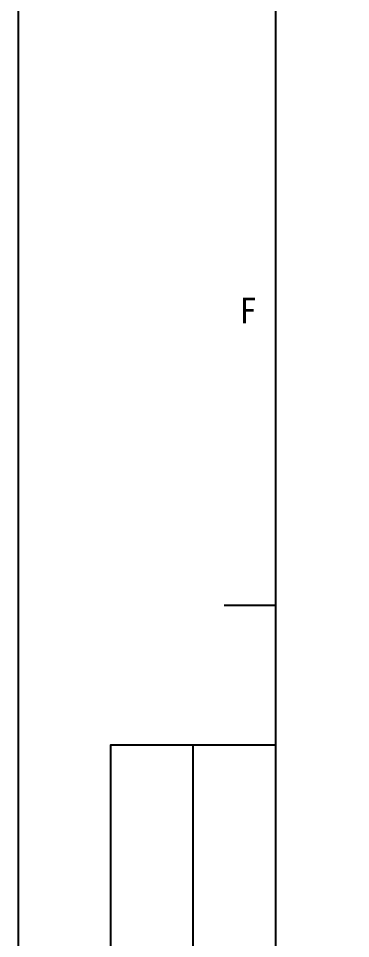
# Model space of a CAD drawing. Header units: metres. Extents: x -1 to 228715, y 0 to 21495.
# Drawn here: x 220305 to 220628, y 17626 to 18522 of the extents above; entities that cross this region are included whole.
import ezdxf

# ---------------------------------------------------------------- set-up
doc = ezdxf.new("R2010")
doc.units = ezdxf.units.M
doc.layers.add('PUB_DIM', color=3, linetype='Continuous')
doc.layers.add('TK', color=3, linetype='Continuous')

# ---------------------------------------------------------------- blocks, each defined once
blk = doc.blocks.new('TK-A1')
at = {"layer": 'TK'}
for p, q in [((0, 0), (0, 594)), ((20, 239.6), (25, 239.6)), ((17, 18), (17, 226))]:
    blk.add_line(p, q, dxfattribs=at)
blk.add_lwpolyline([(831, 584), (25, 584), (25, 10), (831, 10)], close=True, dxfattribs=at)
blk.add_lwpolyline([(25, 10), (9, 10), (9, 226), (25, 226)], dxfattribs=at)
blk.add_text('F', height=2.5, dxfattribs=at).set_placement((21.49, 267.05))

msp = doc.modelspace()

# ---------------------------------------------------------------- block references
at = {"layer": 'PUB_DIM', "xscale": 10, "yscale": 10, "zscale": 10}
msp.add_blockref('TK-A1', (220304.77, 15554.61), dxfattribs=at)

doc.saveas('drawing.dxf')
